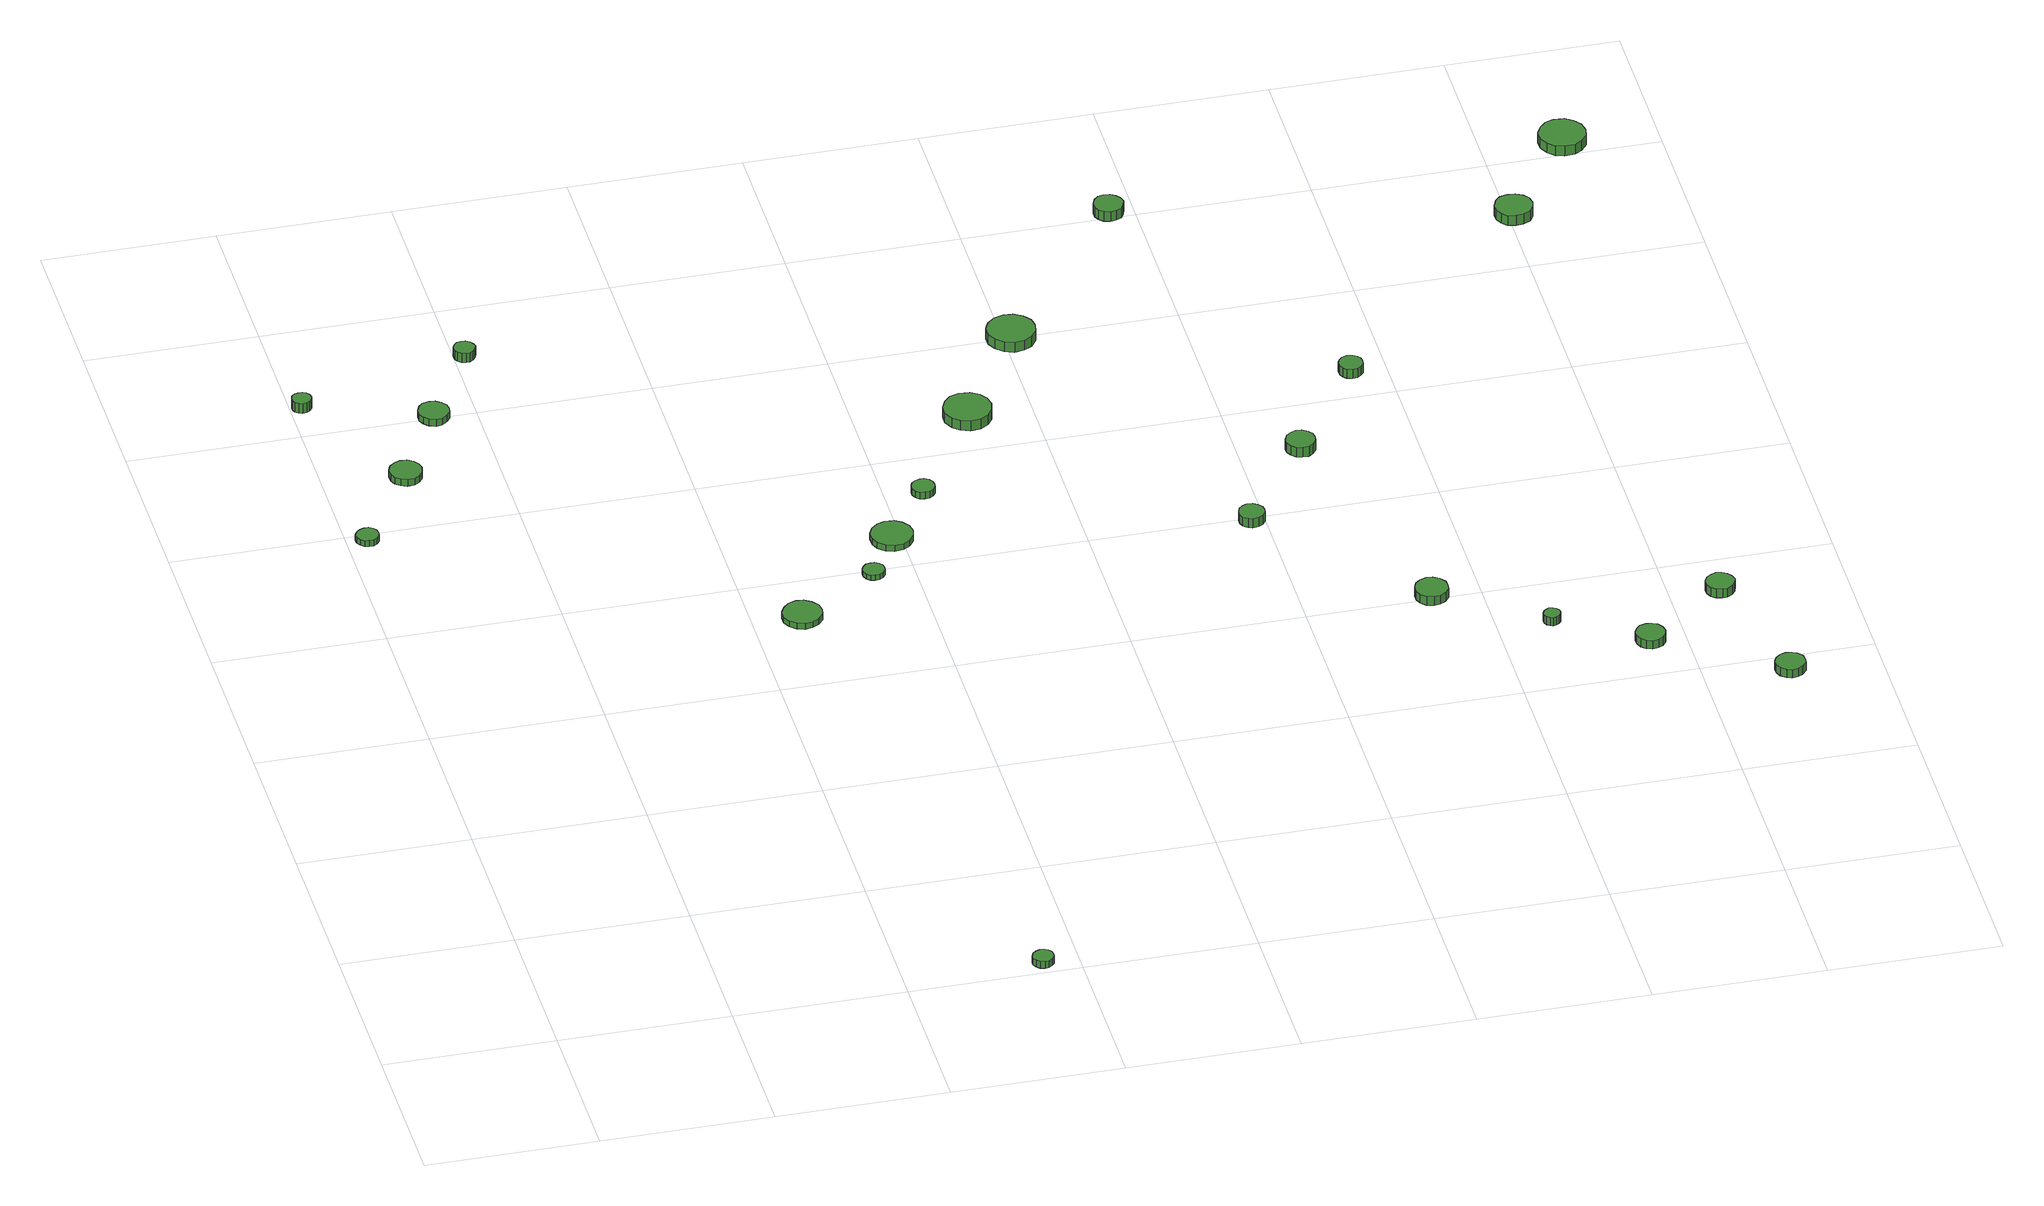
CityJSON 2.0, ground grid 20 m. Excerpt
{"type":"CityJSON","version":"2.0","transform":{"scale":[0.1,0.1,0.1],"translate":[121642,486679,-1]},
"CityObjects":{
"tree1":{"type":"SolitaryVegetationObject","attributes":{"function":"something"},"geometry":[{"type":"MultiSurface","lod":"1","boundaries":[[[0,1,2,3,4,5,6,7,8,9,10,11,12,13,14]],[[15,16,17,18,19,20,21,22,23,24,25,26,27,28,29]],[[0,29,28,1]],[[1,28,27,2]],[[2,27,26,3]],[[3,26,25,4]],[[4,25,24,5]],[[5,24,23,6]],[[6,23,22,7]],[[7,22,21,8]],[[8,21,20,9]],[[9,20,19,10]],[[10,19,18,11]],[[11,18,17,12]],[[12,17,16,13]],[[13,16,15,14]],[[14,15,29,0]]]}]},
"tree2":{"type":"SolitaryVegetationObject","attributes":{"function":"something"},"geometry":[{"type":"MultiSurface","lod":"1","boundaries":[[[30,31,32,33,34,35,36,37,38,39,40,41,42,43,44]],[[45,46,47,48,49,50,51,52,53,54,55,56,57,58,59]],[[30,59,58,31]],[[31,58,57,32]],[[32,57,56,33]],[[33,56,55,34]],[[34,55,54,35]],[[35,54,53,36]],[[36,53,52,37]],[[37,52,51,38]],[[38,51,50,39]],[[39,50,49,40]],[[40,49,48,41]],[[41,48,47,42]],[[42,47,46,43]],[[43,46,45,44]],[[44,45,59,30]]]}]},
"tree3":{"type":"SolitaryVegetationObject","attributes":{"function":"something"},"geometry":[{"type":"MultiSurface","lod":"1","boundaries":[[[60,61,62,63,64,65,66,67,68,69,70,71,72,73,74]],[[75,76,77,78,79,80,81,82,83,84,85,86,87,88,89]],[[60,89,88,61]],[[61,88,87,62]],[[62,87,86,63]],[[63,86,85,64]],[[64,85,84,65]],[[65,84,83,66]],[[66,83,82,67]],[[67,82,81,68]],[[68,81,80,69]],[[69,80,79,70]],[[70,79,78,71]],[[71,78,77,72]],[[72,77,76,73]],[[73,76,75,74]],[[74,75,89,60]]]}]},
"tree4":{"type":"SolitaryVegetationObject","attributes":{"function":"something"},"geometry":[{"type":"MultiSurface","lod":"1","boundaries":[[[90,91,92,93,94,95,96,97,98,99,100,101,102,103,104]],[[105,106,107,108,109,110,111,112,113,114,115,116,117,118,119]],[[90,119,118,91]],[[91,118,117,92]],[[92,117,116,93]],[[93,116,115,94]],[[94,115,114,95]],[[95,114,113,96]],[[96,113,112,97]],[[97,112,111,98]],[[98,111,110,99]],[[99,110,109,100]],[[100,109,108,101]],[[101,108,107,102]],[[102,107,106,103]],[[103,106,105,104]],[[104,105,119,90]]]}]},
"tree5":{"type":"SolitaryVegetationObject","attributes":{"function":"something"},"geometry":[{"type":"MultiSurface","lod":"1","boundaries":[[[120,121,122,123,124,125,126,127,128,129,130,131,132,133,134]],[[135,136,137,138,139,140,141,142,143,144,145,146,147,148,149]],[[120,149,148,121]],[[121,148,147,122]],[[122,147,146,123]],[[123,146,145,124]],[[124,145,144,125]],[[125,144,143,126]],[[126,143,142,127]],[[127,142,141,128]],[[128,141,140,129]],[[129,140,139,130]],[[130,139,138,131]],[[131,138,137,132]],[[132,137,136,133]],[[133,136,135,134]],[[134,135,149,120]]]}]},
"tree6":{"type":"SolitaryVegetationObject","attributes":{"function":"something"},"geometry":[{"type":"MultiSurface","lod":"1","boundaries":[[[150,151,152,153,154,155,156,157,158,159,160,161,162,163,164]],[[165,166,167,168,169,170,171,172,173,174,175,176,177,178,179]],[[150,179,178,151]],[[151,178,177,152]],[[152,177,176,153]],[[153,176,175,154]],[[154,175,174,155]],[[155,174,173,156]],[[156,173,172,157]],[[157,172,171,158]],[[158,171,170,159]],[[159,170,169,160]],[[160,169,168,161]],[[161,168,167,162]],[[162,167,166,163]],[[163,166,165,164]],[[164,165,179,150]]]}]},
"tree7":{"type":"SolitaryVegetationObject","attributes":{"function":"something"},"geometry":[{"type":"MultiSurface","lod":"1","boundaries":[[[180,181,182,183,184,185,186,187,188,189,190,191,192,193,194]],[[195,196,197,198,199,200,201,202,203,204,205,206,207,208,209]],[[180,209,208,181]],[[181,208,207,182]],[[182,207,206,183]],[[183,206,205,184]],[[184,205,204,185]],[[185,204,203,186]],[[186,203,202,187]],[[187,202,201,188]],[[188,201,200,189]],[[189,200,199,190]],[[190,199,198,191]],[[191,198,197,192]],[[192,197,196,193]],[[193,196,195,194]],[[194,195,209,180]]]}]},
"tree8":{"type":"SolitaryVegetationObject","attributes":{"function":"something"},"geometry":[{"type":"MultiSurface","lod":"1","boundaries":[[[210,211,212,213,214,215,216,217,218,219,220,221,222,223,224]],[[225,226,227,228,229,230,231,232,233,234,235,236,237,238,239]],[[210,239,238,211]],[[211,238,237,212]],[[212,237,236,213]],[[213,236,235,214]],[[214,235,234,215]],[[215,234,233,216]],[[216,233,232,217]],[[217,232,231,218]],[[218,231,230,219]],[[219,230,229,220]],[[220,229,228,221]],[[221,228,227,222]],[[222,227,226,223]],[[223,226,225,224]],[[224,225,239,210]]]}]},
"tree9":{"type":"SolitaryVegetationObject","attributes":{"function":"something"},"geometry":[{"type":"MultiSurface","lod":"1","boundaries":[[[240,241,242,243,244,245,246,247,248,249,250,251,252,253,254]],[[255,256,257,258,259,260,261,262,263,264,265,266,267,268,269]],[[240,269,268,241]],[[241,268,267,242]],[[242,267,266,243]],[[243,266,265,244]],[[244,265,264,245]],[[245,264,263,246]],[[246,263,262,247]],[[247,262,261,248]],[[248,261,260,249]],[[249,260,259,250]],[[250,259,258,251]],[[251,258,257,252]],[[252,257,256,253]],[[253,256,255,254]],[[254,255,269,240]]]}]},
"tree10":{"type":"SolitaryVegetationObject","attributes":{"function":"something"},"geometry":[{"type":"MultiSurface","lod":"1","boundaries":[[[270,271,272,273,274,275,276,277,278,279,280,281,282,283,284]],[[285,286,287,288,289,290,291,292,293,294,295,296,297,298,299]],[[270,299,298,271]],[[271,298,297,272]],[[272,297,296,273]],[[273,296,295,274]],[[274,295,294,275]],[[275,294,293,276]],[[276,293,292,277]],[[277,292,291,278]],[[278,291,290,279]],[[279,290,289,280]],[[280,289,288,281]],[[281,288,287,282]],[[282,287,286,283]],[[283,286,285,284]],[[284,285,299,270]]]}]},
"tree11":{"type":"SolitaryVegetationObject","attributes":{"function":"something"},"geometry":[{"type":"MultiSurface","lod":"1","boundaries":[[[300,301,302,303,304,305,306,307,308,309,310,311,312,313,314]],[[315,316,317,318,319,320,321,322,323,324,325,326,327,328,329]],[[300,329,328,301]],[[301,328,327,302]],[[302,327,326,303]],[[303,326,325,304]],[[304,325,324,305]],[[305,324,323,306]],[[306,323,322,307]],[[307,322,321,308]],[[308,321,320,309]],[[309,320,319,310]],[[310,319,318,311]],[[311,318,317,312]],[[312,317,316,313]],[[313,316,315,314]],[[314,315,329,300]]]}]},
"tree12":{"type":"SolitaryVegetationObject","attributes":{"function":"something"},"geometry":[{"type":"MultiSurface","lod":"1","boundaries":[[[330,331,332,333,334,335,336,337,338,339,340,341,342,343,344]],[[345,346,347,348,349,350,351,352,353,354,355,356,357,358,359]],[[330,359,358,331]],[[331,358,357,332]],[[332,357,356,333]],[[333,356,355,334]],[[334,355,354,335]],[[335,354,353,336]],[[336,353,352,337]],[[337,352,351,338]],[[338,351,350,339]],[[339,350,349,340]],[[340,349,348,341]],[[341,348,347,342]],[[342,347,346,343]],[[343,346,345,344]],[[344,345,359,330]]]}]},
"tree13":{"type":"SolitaryVegetationObject","attributes":{"function":"something"},"geometry":[{"type":"MultiSurface","lod":"1","boundaries":[[[360,361,362,363,364,365,366,367,368,369,370,371,372,373,374]],[[375,376,377,378,379,380,381,382,383,384,385,386,387,388,389]],[[360,389,388,361]],[[361,388,387,362]],[[362,387,386,363]],[[363,386,385,364]],[[364,385,384,365]],[[365,384,383,366]],[[366,383,382,367]],[[367,382,381,368]],[[368,381,380,369]],[[369,380,379,370]],[[370,379,378,371]],[[371,378,377,372]],[[372,377,376,373]],[[373,376,375,374]],[[374,375,389,360]]]}]},
"tree14":{"type":"SolitaryVegetationObject","attributes":{"function":"something"},"geometry":[{"type":"MultiSurface","lod":"1","boundaries":[[[390,391,392,393,394,395,396,397,398,399,400,401,402,403,404]],[[405,406,407,408,409,410,411,412,413,414,415,416,417,418,419]],[[390,419,418,391]],[[391,418,417,392]],[[392,417,416,393]],[[393,416,415,394]],[[394,415,414,395]],[[395,414,413,396]],[[396,413,412,397]],[[397,412,411,398]],[[398,411,410,399]],[[399,410,409,400]],[[400,409,408,401]],[[401,408,407,402]],[[402,407,406,403]],[[403,406,405,404]],[[404,405,419,390]]]}]},
"tree15":{"type":"SolitaryVegetationObject","attributes":{"function":"something"},"geometry":[{"type":"MultiSurface","lod":"1","boundaries":[[[420,421,422,423,424,425,426,427,428,429,430,431,432,433,434]],[[435,436,437,438,439,440,441,442,443,444,445,446,447,448,449]],[[420,449,448,421]],[[421,448,447,422]],[[422,447,446,423]],[[423,446,445,424]],[[424,445,444,425]],[[425,444,443,426]],[[426,443,442,427]],[[427,442,441,428]],[[428,441,440,429]],[[429,440,439,430]],[[430,439,438,431]],[[431,438,437,432]],[[432,437,436,433]],[[433,436,435,434]],[[434,435,449,420]]]}]},
"tree16":{"type":"SolitaryVegetationObject","attributes":{"function":"something"},"geometry":[{"type":"MultiSurface","lod":"1","boundaries":[[[450,451,452,453,454,455,456,457,458,459,460,461,462,463,464]],[[465,466,467,468,469,470,471,472,473,474,475,476,477,478,479]],[[450,479,478,451]],[[451,478,477,452]],[[452,477,476,453]],[[453,476,475,454]],[[454,475,474,455]],[[455,474,473,456]],[[456,473,472,457]],[[457,472,471,458]],[[458,471,470,459]],[[459,470,469,460]],[[460,469,468,461]],[[461,468,467,462]],[[462,467,466,463]],[[463,466,465,464]],[[464,465,479,450]]]}]},
"tree17":{"type":"SolitaryVegetationObject","attributes":{"function":"something"},"geometry":[{"type":"MultiSurface","lod":"1","boundaries":[[[480,481,482,483,484,485,486,487,488,489,490,491,492,493,494]],[[495,496,497,498,499,500,501,502,503,504,505,506,507,508,509]],[[480,509,508,481]],[[481,508,507,482]],[[482,507,506,483]],[[483,506,505,484]],[[484,505,504,485]],[[485,504,503,486]],[[486,503,502,487]],[[487,502,501,488]],[[488,501,500,489]],[[489,500,499,490]],[[490,499,498,491]],[[491,498,497,492]],[[492,497,496,493]],[[493,496,495,494]],[[494,495,509,480]]]}]},
"tree18":{"type":"SolitaryVegetationObject","attributes":{"function":"something"},"geometry":[{"type":"MultiSurface","lod":"1","boundaries":[[[510,511,512,513,514,515,516,517,518,519,520,521,522,523,524]],[[525,526,527,528,529,530,531,532,533,534,535,536,537,538,539]],[[510,539,538,511]],[[511,538,537,512]],[[512,537,536,513]],[[513,536,535,514]],[[514,535,534,515]],[[515,534,533,516]],[[516,533,532,517]],[[517,532,531,518]],[[518,531,530,519]],[[519,530,529,520]],[[520,529,528,521]],[[521,528,527,522]],[[522,527,526,523]],[[523,526,525,524]],[[524,525,539,510]]]}]},
"tree19":{"type":"SolitaryVegetationObject","attributes":{"function":"something"},"geometry":[{"type":"MultiSurface","lod":"1","boundaries":[[[540,541,542,543,544,545,546,547,548,549,550,551,552,553,554]],[[555,556,557,558,559,560,561,562,563,564,565,566,567,568,569]],[[540,569,568,541]],[[541,568,567,542]],[[542,567,566,543]],[[543,566,565,544]],[[544,565,564,545]],[[545,564,563,546]],[[546,563,562,547]],[[547,562,561,548]],[[548,561,560,549]],[[549,560,559,550]],[[550,559,558,551]],[[551,558,557,552]],[[552,557,556,553]],[[553,556,555,554]],[[554,555,569,540]]]}]},
"tree20":{"type":"SolitaryVegetationObject","attributes":{"function":"something"},"geometry":[{"type":"MultiSurface","lod":"1","boundaries":[[[570,571,572,573,574,575,576,577,578,579,580,581,582,583,584]],[[585,586,587,588,589,590,591,592,593,594,595,596,597,598,599]],[[570,599,598,571]],[[571,598,597,572]],[[572,597,596,573]],[[573,596,595,574]],[[574,595,594,575]],[[575,594,593,576]],[[576,593,592,577]],[[577,592,591,578]],[[578,591,590,579]],[[579,590,589,580]],[[580,589,588,581]],[[581,588,587,582]],[[582,587,586,583]],[[583,586,585,584]],[[584,585,599,570]]]}]},
"tree21":{"type":"SolitaryVegetationObject","attributes":{"function":"something"},"geometry":[{"type":"MultiSurface","lod":"1","boundaries":[[[600,601,602,603,604,605,606,607,608,609,610,611,612,613,614]],[[615,616,617,618,619,620,621,622,623,624,625,626,627,628,629]],[[600,629,628,601]],[[601,628,627,602]],[[602,627,626,603]],[[603,626,625,604]],[[604,625,624,605]],[[605,624,623,606]],[[606,623,622,607]],[[607,622,621,608]],[[608,621,620,609]],[[609,620,619,610]],[[610,619,618,611]],[[611,618,617,612]],[[612,617,616,613]],[[613,616,615,614]],[[614,615,629,600]]]}]},
"tree22":{"type":"SolitaryVegetationObject","attributes":{"function":"something"},"geometry":[{"type":"MultiSurface","lod":"1","boundaries":[[[630,631,632,633,634,635,636,637,638,639,640,641,642,643,644]],[[645,646,647,648,649,650,651,652,653,654,655,656,657,658,659]],[[630,659,658,631]],[[631,658,657,632]],[[632,657,656,633]],[[633,656,655,634]],[[634,655,654,635]],[[635,654,653,636]],[[636,653,652,637]],[[637,652,651,638]],[[638,651,650,639]],[[639,650,649,640]],[[640,649,648,641]],[[641,648,647,642]],[[642,647,646,643]],[[643,646,645,644]],[[644,645,659,630]]]}]},
"tree23":{"type":"SolitaryVegetationObject","attributes":{"function":"something"},"geometry":[{"type":"MultiSurface","lod":"1","boundaries":[[[660,661,662,663,664,665,666,667,668,669,670,671,672,673,674]],[[675,676,677,678,679,680,681,682,683,684,685,686,687,688,689]],[[660,689,688,661]],[[661,688,687,662]],[[662,687,686,663]],[[663,686,685,664]],[[664,685,684,665]],[[665,684,683,666]],[[666,683,682,667]],[[667,682,681,668]],[[668,681,680,669]],[[669,680,679,670]],[[670,679,678,671]],[[671,678,677,672]],[[672,677,676,673]],[[673,676,675,674]],[[674,675,689,660]]]}]}
},
"vertices":[
[37,989,15],[36,995,15],[33,999,15],[28,1002,15],[23,1002,15],[18,1000,15],[14,997,15],[11,992,15],[11,987,15],[14,982,15],[18,978,15],[23,977,15],[28,977,15],[33,980,15],[36,984,15],[36,984,7],[33,980,7],[28,977,7],[23,977,7],[18,978,7],[14,982,7],[11,987,7],[11,992,7],[14,997,7],[18,1000,7],[23,1002,7],[28,1002,7],[33,999,7],[36,995,7],[37,989,7],
[25,1255,20],[24,1260,20],[21,1264,20],[17,1266,20],[12,1266,20],[8,1265,20],[4,1262,20],[3,1258,20],[3,1253,20],[4,1249,20],[8,1246,20],[12,1244,20],[17,1245,20],[21,1247,20],[24,1251,20],[24,1251,7],[21,1247,7],[17,1245,7],[12,1244,7],[8,1246,7],[4,1249,7],[3,1253,7],[3,1258,7],[4,1262,7],[8,1265,7],[12,1266,7],[17,1266,7],[21,1264,7],[24,1260,7],[25,1255,7],
[113,1099,16],[111,1107,16],[107,1113,16],[100,1117,16],[92,1118,16],[85,1115,16],[79,1110,16],[76,1103,16],[76,1095,16],[79,1088,16],[85,1083,16],[92,1080,16],[100,1081,16],[107,1085,16],[111,1091,16],[111,1091,7],[107,1085,7],[100,1081,7],[92,1080,7],[85,1083,7],[79,1088,7],[76,1095,7],[76,1103,7],[79,1110,7],[85,1115,7],[92,1118,7],[100,1117,7],[107,1113,7],[111,1107,7],[113,1099,7],
[169,1202,17],[168,1209,17],[163,1215,17],[157,1219,17],[150,1220,17],[142,1218,17],[137,1213,17],[134,1206,17],[134,1198,17],[137,1192,17],[142,1187,17],[150,1184,17],[157,1185,17],[163,1189,17],[168,1195,17],[168,1195,8],[163,1189,8],[157,1185,8],[150,1184,8],[142,1187,8],[137,1192,8],[134,1198,8],[134,1206,8],[137,1213,8],[142,1218,8],[150,1220,8],[157,1219,8],[163,1215,8],[168,1209,8],[169,1202,8],
[571,19,17],[570,24,17],[567,28,17],[563,30,17],[558,31,17],[553,29,17],[549,26,17],[547,21,17],[547,16,17],[549,12,17],[553,8,17],[558,7,17],[563,7,17],[567,10,17],[570,14,17],[570,14,8],[567,10,8],[563,7,8],[558,7,8],[553,8,8],[549,12,8],[547,16,8],[547,21,8],[549,26,8],[553,29,8],[558,31,8],[563,30,8],[567,28,8],[570,24,8],[571,19,8],
[224,1304,23],[222,1309,23],[219,1313,23],[215,1316,23],[210,1316,23],[205,1315,23],[201,1311,23],[199,1307,23],[199,1301,23],[201,1297,23],[205,1293,23],[210,1292,23],[215,1292,23],[219,1295,23],[222,1299,23],[222,1299,11],[219,1295,11],[215,1292,11],[210,1292,11],[205,1293,11],[201,1297,11],[199,1301,11],[199,1307,11],[201,1311,11],[205,1315,11],[210,1316,11],[215,1316,11],[219,1313,11],[222,1309,11],[224,1304,11],
[479,727,17],[477,736,17],[471,744,17],[463,749,17],[454,750,17],[445,747,17],[438,740,17],[434,732,17],[434,722,17],[438,714,17],[445,708,17],[454,705,17],[463,706,17],[471,710,17],[477,718,17],[477,718,9],[471,710,9],[463,706,9],[454,705,9],[445,708,9],[438,714,9],[434,722,9],[434,732,9],[438,740,9],[445,747,9],[454,750,9],[463,749,9],[471,744,9],[477,736,9],[479,727,9],
[566,792,15],[565,797,15],[562,801,15],[557,804,15],[552,804,15],[547,803,15],[543,799,15],[541,795,15],[541,790,15],[543,785,15],[547,781,15],[552,780,15],[557,780,15],[562,783,15],[565,787,15],[565,787,8],[562,783,8],[557,780,8],[552,780,8],[547,781,8],[543,785,8],[541,790,8],[541,795,8],[543,799,8],[547,803,8],[552,804,8],[557,804,8],[562,801,8],[565,797,8],[566,792,8],
[613,853,16],[611,863,16],[605,871,16],[597,876,16],[586,877,16],[577,874,16],[569,867,16],[565,858,16],[565,848,16],[569,839,16],[577,832,16],[586,829,16],[597,830,16],[605,835,16],[611,843,16],[611,843,8],[605,835,8],[597,830,8],[586,829,8],[577,832,8],[569,839,8],[565,848,8],[565,858,8],[569,867,8],[577,874,8],[586,877,8],[597,876,8],[605,871,8],[611,863,8],[613,853,8],
[657,933,17],[656,938,17],[653,943,17],[648,946,17],[643,946,17],[637,944,17],[633,941,17],[631,936,17],[631,930,17],[633,925,17],[637,921,17],[643,920,17],[648,920,17],[653,923,17],[656,927,17],[656,927,8],[653,923,8],[648,920,8],[643,920,8],[637,921,8],[633,925,8],[631,930,8],[631,936,8],[633,941,8],[637,944,8],[643,946,8],[648,946,8],[653,943,8],[656,938,8],[657,933,8],
[754,1064,21],[751,1075,21],[745,1084,21],[735,1090,21],[723,1091,21],[712,1088,21],[704,1080,21],[699,1069,21],[699,1058,21],[704,1047,21],[712,1040,21],[723,1036,21],[735,1037,21],[745,1043,21],[751,1052,21],[751,1052,8],[745,1043,8],[735,1037,8],[723,1036,8],[712,1040,8],[704,1047,8],[699,1058,8],[699,1069,8],[704,1080,8],[712,1088,8],[723,1091,8],[735,1090,8],[745,1084,8],[751,1075,8],[754,1064,8],
[834,1190,28],[832,1201,28],[825,1210,28],[815,1216,28],[804,1217,28],[793,1214,28],[784,1206,28],[779,1196,28],[779,1184,28],[784,1174,28],[793,1166,28],[804,1162,28],[815,1164,28],[825,1169,28],[832,1179,28],[832,1179,15],[825,1169,15],[815,1164,15],[804,1162,15],[793,1166,15],[784,1174,15],[779,1184,15],[779,1196,15],[784,1206,15],[793,1214,15],[804,1217,15],[815,1216,15],[825,1210,15],[832,1201,15],[834,1190,15],
[1000,796,19],[999,802,19],[995,807,19],[990,810,19],[983,811,19],[978,809,19],[973,805,19],[971,799,19],[971,793,19],[973,787,19],[978,783,19],[983,781,19],[990,782,19],[995,785,19],[999,790,19],[999,790,7],[995,785,7],[990,782,7],[983,781,7],[978,783,7],[973,787,7],[971,793,7],[971,799,7],[973,805,7],[978,809,7],[983,811,7],[990,810,7],[995,807,7],[999,802,7],[1000,796,7],
[1163,607,19],[1162,614,19],[1157,621,19],[1150,625,19],[1143,626,19],[1135,623,19],[1129,618,19],[1126,611,19],[1126,603,19],[1129,596,19],[1135,590,19],[1143,588,19],[1150,589,19],[1157,593,19],[1162,599,19],[1162,599,7],[1157,593,7],[1150,589,7],[1143,588,7],[1135,590,7],[1129,596,7],[1126,603,7],[1126,611,7],[1129,618,7],[1135,623,7],[1143,626,7],[1150,625,7],[1157,621,7],[1162,614,7],[1163,607,7],
[1087,918,20],[1086,925,20],[1082,930,20],[1076,934,20],[1069,935,20],[1062,932,20],[1057,928,20],[1054,921,20],[1054,914,20],[1057,908,20],[1062,903,20],[1069,901,20],[1076,901,20],[1082,905,20],[1086,911,20],[1086,911,7],[1082,905,7],[1076,901,7],[1069,901,7],[1062,903,7],[1057,908,7],[1054,914,7],[1054,921,7],[1057,928,7],[1062,932,7],[1069,935,7],[1076,934,7],[1082,930,7],[1086,925,7],[1087,918,7],
[985,1397,30],[983,1404,30],[979,1409,30],[973,1413,30],[966,1414,30],[959,1412,30],[954,1407,30],[951,1400,30],[951,1393,30],[954,1387,30],[959,1382,30],[966,1380,30],[973,1381,30],[979,1384,30],[983,1390,30],[983,1390,17],[979,1384,17],[973,1381,17],[966,1380,17],[959,1382,17],[954,1387,17],[951,1393,17],[951,1400,17],[954,1407,17],[959,1412,17],[966,1414,17],[973,1413,17],[979,1409,17],[983,1404,17],[985,1397,17],
[1272,527,19],[1271,531,19],[1269,534,19],[1265,536,19],[1261,537,19],[1258,535,19],[1255,533,19],[1253,529,19],[1253,525,19],[1255,521,19],[1258,519,19],[1261,517,19],[1265,518,19],[1269,520,19],[1271,523,19],[1271,523,8],[1269,520,8],[1265,518,8],[1261,517,8],[1258,519,8],[1255,521,8],[1253,525,8],[1253,529,8],[1255,533,8],[1258,535,8],[1261,537,8],[1265,536,8],[1269,534,8],[1271,531,8],[1272,527,8],
[1172,1044,23],[1171,1050,23],[1168,1054,23],[1163,1057,23],[1157,1058,23],[1151,1056,23],[1147,1052,23],[1145,1047,23],[1145,1041,23],[1147,1036,23],[1151,1032,23],[1157,1030,23],[1163,1031,23],[1168,1034,23],[1171,1038,23],[1171,1038,11],[1168,1034,11],[1163,1031,11],[1157,1030,11],[1151,1032,11],[1147,1036,11],[1145,1041,11],[1145,1047,11],[1147,1052,11],[1151,1056,11],[1157,1058,11],[1163,1057,11],[1168,1054,11],[1171,1050,11],[1172,1044,11],
[1377,465,19],[1375,472,19],[1371,478,19],[1365,481,19],[1358,482,19],[1351,480,19],[1346,475,19],[1343,469,19],[1343,462,19],[1346,455,19],[1351,450,19],[1358,448,19],[1365,449,19],[1371,452,19],[1375,458,19],[1375,458,8],[1371,452,8],[1365,449,8],[1358,448,8],[1351,450,8],[1346,455,8],[1343,462,8],[1343,469,8],[1346,475,8],[1351,480,8],[1358,482,8],[1365,481,8],[1371,478,8],[1375,472,8],[1377,465,8],
[1514,374,19],[1513,381,19],[1508,387,19],[1502,390,19],[1495,391,19],[1489,389,19],[1483,384,19],[1480,378,19],[1480,371,19],[1483,364,19],[1489,359,19],[1495,357,19],[1502,358,19],[1508,361,19],[1513,367,19],[1513,367,8],[1508,361,8],[1502,358,8],[1495,357,8],[1489,359,8],[1483,364,8],[1480,371,8],[1480,378,8],[1483,384,8],[1489,389,8],[1495,391,8],[1502,390,8],[1508,387,8],[1513,381,8],[1514,374,8],
[1474,540,21],[1472,547,21],[1468,552,21],[1462,556,21],[1456,557,21],[1449,554,21],[1444,550,21],[1441,544,21],[1441,537,21],[1444,530,21],[1449,526,21],[1456,524,21],[1462,524,21],[1468,528,21],[1472,533,21],[1472,533,9],[1468,528,9],[1462,524,9],[1456,524,9],[1449,526,9],[1444,530,9],[1441,537,9],[1441,544,9],[1444,550,9],[1449,554,9],[1456,557,9],[1462,556,9],[1468,552,9],[1472,547,9],[1474,540,9],
[1427,1296,24],[1425,1305,24],[1420,1312,24],[1412,1316,24],[1403,1317,24],[1394,1315,24],[1388,1309,24],[1384,1300,24],[1384,1291,24],[1388,1283,24],[1394,1277,24],[1403,1275,24],[1412,1276,24],[1420,1280,24],[1425,1287,24],[1425,1287,11],[1420,1280,11],[1412,1276,11],[1403,1275,11],[1394,1277,11],[1388,1283,11],[1384,1291,11],[1384,1300,11],[1388,1309,11],[1394,1315,11],[1403,1317,11],[1412,1316,11],[1420,1312,11],[1425,1305,11],[1427,1296,11],
[1518,1423,21],[1516,1434,21],[1509,1443,21],[1500,1449,21],[1488,1450,21],[1478,1447,21],[1470,1439,21],[1465,1429,21],[1465,1418,21],[1470,1408,21],[1478,1400,21],[1488,1397,21],[1500,1398,21],[1509,1403,21],[1516,1412,21],[1516,1412,8],[1509,1403,8],[1500,1398,8],[1488,1397,8],[1478,1400,8],[1470,1408,8],[1465,1418,8],[1465,1429,8],[1470,1439,8],[1478,1447,8],[1488,1450,8],[1500,1449,8],[1509,1443,8],[1516,1434,8],[1518,1423,8]
]}
